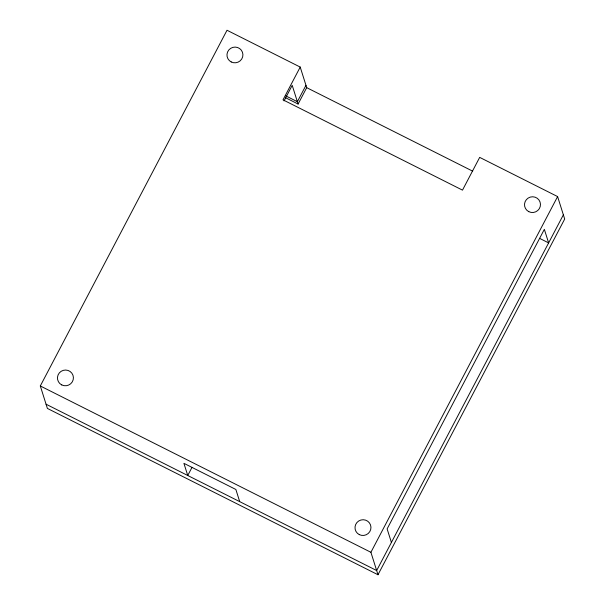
<?xml version="1.0" encoding="UTF-8"?>
<svg xmlns="http://www.w3.org/2000/svg" width="605" height="605" viewBox="0 0 605 605"><rect width="100%" height="100%" fill="white"/><g stroke="black" fill="none" stroke-linecap="round" stroke-linejoin="round"><path stroke-width="0.91" d="M300.216 67.079L283.019 99.84L462.492 190.136L479.689 157.376L557.613 196.58L564.692 219.033L377.989 574.75L47.387 408.42L40.308 385.967L227.011 30.25L300.216 67.079L306.705 87.657L298.106 104.037L285.56 97.73M284.04 100.899L292.207 85.335L298.106 104.037M305.964 85.32L297.365 101.7L285.658 95.809M192.042 467.302L187.747 475.492L183.912 463.332L235.867 489.475L239.701 501.636M377.989 574.75L370.91 552.297L557.613 196.58M563.368 214.82L376.665 570.538L46.056 404.208M306.705 87.657L472.694 171.17M539.539 238.332L548.629 242.9L544.349 229.34L387.124 528.891L391.405 542.458M40.308 385.967L370.91 552.297M231.254 61.967A8.001 7.865 -17.5 0 0 242.915 54.526A8.001 7.865 -17.5 0 0 230.649 48.355A8.001 7.865 -17.5 0 0 231.254 61.967M61.748 384.924A8.001 7.865 -17.5 0 0 73.409 377.482A8.001 7.865 -17.5 0 0 61.143 371.311A8.001 7.865 -17.5 0 0 61.748 384.924M359.294 534.623A8.001 7.865 -17.5 0 0 370.956 527.182A8.001 7.865 -17.5 0 0 358.689 521.003A8.001 7.865 -17.5 0 0 359.294 534.623M528.8 211.667A8.001 7.865 -17.5 0 0 540.469 204.218A8.001 7.865 -17.5 0 0 528.195 198.047A8.001 7.865 -17.5 0 0 528.8 211.667"/></g></svg>
